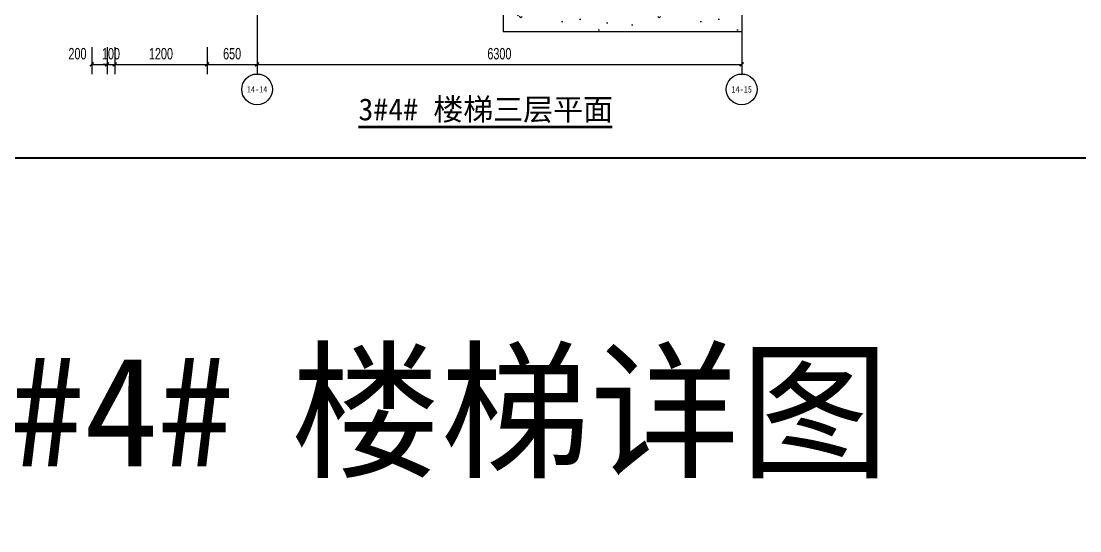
# Model space of a CAD drawing. Extents: x -26219 to 315419, y -160410 to -120810.
# Drawn here: x 92347 to 106110, y -160410 to -153785 of the extents above; entities that cross this region are included whole.
import ezdxf
from ezdxf.enums import TextEntityAlignment as Align
from ezdxf.xclip import XClip

# ---------------------------------------------------------------- set-up
doc = ezdxf.new("R2010")
doc.units = 0
doc.header["$LTSCALE"] = 1000
doc.header["$MEASUREMENT"] = 0
doc.header["$XCLIPFRAME"] = 0
doc.linetypes.add('104-14# 核心筒$2$DOTE', pattern=[2.42, 2, -0.2, 0.02, -0.2])
for name, color, linetype in [('01-标注_尺寸', 124, 'Continuous'), ('01-标注_轴线坐标', 132, 'Continuous'), ('02-TEXT_标注', 130, 'Continuous'), ('02-TEXT_轴号', 7, 'Continuous'), ('104-14# 核心筒$0$A_STR-砌块墙', 121, 'Continuous'), ('104-14# 核心筒$2$05-填充_天正', 26, 'Continuous'), ('104-14# 核心筒$2$A_AXIS-轴线', 36, '104-14# 核心筒$2$DOTE'), ('DIM_SYMB', 3, 'Continuous'), ('建-标注-文本', 254, 'Continuous')]:
    doc.layers.add(name, color=color, linetype=linetype)
doc.styles.add('_TCH_AXIS', font='STXIHEI_0.TTF', dxfattribs={"width": 0.75, "height": 750})
doc.styles.add('_TCH_DIM_T3', font='ros.shx', dxfattribs={"width": 0.705882, "bigfont": 'jd.shx'})
doc.styles.get("Standard").update_dxf_attribs({"font": 'STXIHEI_0.TTF'})
doc.dimstyles.new('_TCH_ARCH&&50', dxfattribs={"dimtxt": 148.75, "dimasz": 50, "dimexe": 125, "dimexo": 150, "dimgap": 63.125, "dimtad": 1, "dimdec": 0, "dimzin": 0, "dimdsep": 46, "dimtxsty": '_TCH_DIM_T3', "dimblk": 'ARCHTICK', "dimcen": 0.09, "dimclrt": 7, "dimazin": 2, "dimtfac": 1, "dimtdec": 0, "dimtix": 1, "dimtmove": 2, "dimatfit": 3, "dimfxl": 0, "dimtolj": 1, "dimtzin": 0, "dimarcsym": 0})
pattern_1 = [(0, (531, -549), (900, 1800), [0, -1800]), (0, (-522, -792), (900, 1800), [0, -1800]), (0, (63, -810), (900, 1800), [0, -1800]), (0, (702, -279), (900, 1800), [0, -1800]), (0, (-45, -900), (900, 1800), [0, -1800]), (0, (882, 855), (900, 1800), [0, -1800]), (0, (333, 711), (900, 1800), [0, -1800]), (0, (621, 486), (900, 1800), [0, -1800]), (0, (-846, 450), (900, 1800), [0, -1800]), (0, (36, 369), (900, 1800), [0, -1800]), (0, (-306, -90), (900, 1800), [0, -1800]), (0, (-288, -765), (900, 1800), [0, -1800]), (0, (387, -837), (900, 1800), [0, -1800]), (0, (882, -45), (900, 1800), [0, -1800]), (0, (-801, -324), (900, 1800), [0, -1800]), (0, (-648, -18), (900, 1800), [0, -1800]), (0, (54, -144), (900, 1800), [0, -1800]), (0, (-198, -405), (900, 1800), [0, -1800]), (0, (-342, 189), (900, 1800), [0, -1800]), (0, (-117, 864), (900, 1800), [0, -1800]), (0, (-729, -702), (900, 1800), [0, -1800]), (0, (261, 495), (900, 1800), [0, -1800]), (0, (-576, 522), (900, 1800), [0, -1800]), (0, (-720, 756), (900, 1800), [0, -1800]), (130.601294, (771.43, 291.43), (-4499.99995, 5400.000024), [79.025, -33111.333]), (18.43495, (642.86, 325.71), (4500, 1800), [81.316, -11302.884]), (90, (642.9, 248.6), (900, 1800), [77.143, -3522.857]), (161.56505, (720, 222.86), (-4500.00002, 1799.99987), [81.316, -11302.884]), (53.1301, (720, 222.86), (900, 1800), [85.714, -8914.285]), (135, (788.6, -694.3), (-900.0001, 1799.9999), [72.731, -5018.438]), (45, (685.7, -694.3), (900, 1800), [72.731, -5018.438]), (135, (737.14, -745.7), (-900.0001, 1799.9999), [72.731, -5018.438]), (45, (737.14, -745.7), (900, 1800), [72.731, -5018.438]), (116.56505, (-77.1, 514.3), (-0.0002, 3600), [95.831, -1916.63]), (180, (-120, 600), (-900, 1800), [102.857, -1697.143]), (63.43495, (-265.7, 514.3), (8e-06, 3600), [95.831, -1916.63]), (116.56505, (-222.9, 428.6), (-0.0002, 3600), [95.831, -1916.63]), (0, (-222.9, 428.6), (900, 1800), [102.857, -1697.143]), (63.43495, (-120, 428.6), (8e-06, 3600), [95.831, -1916.63]), (107.102728, (600, -94.286), (-2699.999897, 9000.000015), [116.584, -48848.707]), (143.972626, (565.71, 17.14), (-17099.99978, 12599.999986), [116.584, -24366.06]), (180, (471.4, 85.7), (-900, 1800), [111.429, -1688.571]), (36.02737, (265.71, 17.14), (17099.99987, 12599.999864), [116.584, -24366.06]), (71.56505, (231.43, -85.7), (2700, 9000), [108.421, -11275.778]), (107.102728, (265.714, -197.14), (-2699.999897, 9000.000015), [116.584, -48848.707]), (143.972626, (360, -265.71), (-17099.99978, 12599.999986), [116.584, -24366.06]), (0, (360, -265.7), (900, 1800), [111.429, -1688.571]), (36.02737, (471.43, -265.71), (17099.99987, 12599.999864), [116.584, -24366.06]), (71.56505, (565.71, -197.14), (2700, 9000), [108.421, -11275.778]), (150.25512, (617.14, 745.71), (-2700, 1799.99998), [69.105, -14442.959]), (90, (557.1, 711.4), (900, 1800), [68.571, -3531.428]), (29.74488, (557.14, 711.43), (2700, 1800), [69.105, -14442.959]), (116.56505, (197.1, -531.4), (-0.0002, 3600), [95.831, -1916.63]), (168.69007, (154.29, -445.71), (-8100, 1799.99995), [87.412, -18269.056]), (41.185925, (0, -488.57), (22499.999864, 19799.999827), [91.116, -38177.406]), (90, (0, -574.3), (900, 1800), [85.714, -3514.285]), (138.814074, (68.57, -634.286), (-22499.9996, 19800.000126), [91.116, -38177.406]), (16.699244, (68.57, -634.286), (29699.999777, 8999.999906), [89.488, -37495.613]), (60.945396, (154.29, -608.57), (899.999998, 1799.999984), [88.248, -36976.018]), (109.983106, (-557.14, 222.86), (-4500.000017, 12599.999967), [100.326, -42036.592]), (155.556045, (-591.43, 317.14), (-11700.000045, 5399.999888), [103.569, -43395.394]), (24.443955, (-780, 317.14), (11700.000006, 5399.999974), [103.569, -43395.394]), (70.016893, (-814.286, 222.86), (4500.000014, 12599.99997), [100.326, -42036.592]), (109.983106, (-780, 128.57), (-4500.000017, 12599.999967), [100.326, -42036.592]), (160.01689, (-685.71, 94.29), (-4500, 1799.99992), [100.326, -20968.132]), (19.98311, (-685.71, 94.29), (4499.99998, 1800), [100.326, -20968.132]), (70.016893, (-591.43, 128.57), (4500.000014, 12599.99997), [100.326, -42036.592]), (122.00538, (111.43, 60), (-900.00012, 1799.9999), [80.863, -16900.302]), (18.43495, (-8.57, 102.86), (4500, 1800), [81.316, -11302.884]), (90, (-8.6, 25.7), (900, 1800), [77.143, -3522.857]), (161.56505, (68.57, 0), (-4500.00002, 1799.99987), [81.316, -11302.884]), (54.46232, (68.57, 0), (6299.99999, 8999.999987), [73.734, -30894.635]), (116.56505, (-411.4, -377.1), (-0.0002, 3600), [95.831, -1916.63]), (180, (-454.3, -291.4), (-900, 1800), [94.286, -1705.714]), (59.03624, (-600, -377.14), (900, 1799.99999), [99.959, -20891.466]), (120.963756, (-548.57, -462.86), (-900.00012, 1799.99992), [99.959, -20891.466]), (0, (-548.6, -462.9), (900, 1800), [94.286, -1705.714]), (63.43495, (-454.3, -462.9), (8e-06, 3600), [95.831, -1916.63])]

# ---------------------------------------------------------------- blocks, each defined once
blk = doc.blocks.new('104-14# 核心筒')
at = {"layer": '104-14# 核心筒$2$05-填充_天正'}
h = blk.add_hatch(dxfattribs=at)
h.set_pattern_fill('加气混凝土', color=256, scale=150, style=0)
h.set_pattern_definition(pattern_1)
h.paths.add_polyline_path([(112900, 190100), (112800, 189900), (112800, 188900), (113000, 189100), (113000, 190100)])
h = blk.add_hatch(dxfattribs=at)
h.set_pattern_fill('加气混凝土', color=256, scale=150, style=0)
h.set_pattern_definition(pattern_1)
h.paths.add_polyline_path([(115900, 189500), (115700, 189500), (115700, 189100), (115900, 188900)])
h = blk.add_hatch(dxfattribs=at)
h.set_pattern_fill('加气混凝土', color=256, scale=150, style=0)
h.set_pattern_definition(pattern_1)
h.paths.add_polyline_path([(115900, 188900), (115700, 189100), (113000, 189100), (112800, 188900)])
at = {"layer": '104-14# 核心筒$0$A_STR-砌块墙'}
for p, q in [((112800, 189900), (112800, 188900)), ((115900, 189500), (115900, 188900)), ((115900, 188900), (112800, 188900))]:
    blk.add_line(p, q, dxfattribs=at)
at = {"layer": '104-14# 核心筒$2$A_AXIS-轴线'}
for p, q in [((109600, 228733.6), (109600, 169654.9)), ((115900, 228733.6), (115900, 169654.9)), ((109600, 54018.4), (109600, -8545.1)), ((115900, 54018.4), (115900, -8545.1))]:
    blk.add_line(p, q, dxfattribs=at)
blk = doc.blocks.new('图框-A1+3-4')
for points, const_width in [([(0, 0), (1471, 0), (1471, 594), (0, 594)], 0.05), ([(1396, 584), (25, 584), (25, 10), (1396, 10)], 0.5)]:
    blk.add_lwpolyline(points, close=True, dxfattribs=dict(const_width=const_width))
blk = doc.blocks.new('_ArchTick')
at = {"color": 0, "linetype": 'ByBlock', "const_width": 0.4}
blk.add_lwpolyline([(-0.5, -0.5), (0.5, 0.5)], dxfattribs=at)
blk = doc.blocks.new('*D549')
at = {"layer": '01-标注_尺寸', "color": 0, "lineweight": -2, "transparency": 16777216}
for p, q in [((95414, -153997), (95414, -154472)), ((101714, -153997), (101714, -154472)), ((95414, -154347), (101714, -154347))]:
    blk.add_line(p, q, dxfattribs=at)
at = {"layer": 'Defpoints', "color": 0, "transparency": 16777216}
for p in [(95414, -153847), (101714, -153847), (101714, -154347)]:
    blk.add_point(p, dxfattribs=at)
at = {"layer": '01-标注_尺寸', "color": 0, "lineweight": -2, "transparency": 16777216, "xscale": 50, "yscale": 50, "zscale": 50, "rotation": 180}
blk.add_blockref('_ArchTick', (95414, -154347), dxfattribs=at)
at = {"layer": '01-标注_尺寸', "color": 0, "lineweight": -2, "transparency": 16777216, "xscale": 50, "yscale": 50, "zscale": 50}
blk.add_blockref('_ArchTick', (101714, -154347), dxfattribs=at)
at = {"layer": '01-标注_尺寸', "color": 7, "transparency": 16777216, "insert": (98564, -154209), "char_height": 148.8, "attachment_point": 5, "style": '_TCH_DIM_T3'}
blk.add_mtext('\\A1;6300', dxfattribs=at)
blk = doc.blocks.new('*D950')
at = {"layer": '01-标注_尺寸', "color": 0, "lineweight": -2, "transparency": 16777216}
for p, q in [((94764, -154122), (94764, -154472)), ((95414, -154122), (95414, -154472)), ((94764, -154347), (95414, -154347))]:
    blk.add_line(p, q, dxfattribs=at)
at = {"layer": 'Defpoints', "color": 0, "transparency": 16777216}
for p in [(94764, -153972), (95414, -153972), (95414, -154347)]:
    blk.add_point(p, dxfattribs=at)
at = {"layer": '01-标注_尺寸', "color": 0, "lineweight": -2, "transparency": 16777216, "xscale": 50, "yscale": 50, "zscale": 50, "rotation": 180}
blk.add_blockref('_ArchTick', (94764, -154347), dxfattribs=at)
at = {"layer": '01-标注_尺寸', "color": 0, "lineweight": -2, "transparency": 16777216, "xscale": 50, "yscale": 50, "zscale": 50}
blk.add_blockref('_ArchTick', (95414, -154347), dxfattribs=at)
at = {"layer": '01-标注_尺寸', "color": 7, "transparency": 16777216, "insert": (95089, -154209), "char_height": 148.8, "attachment_point": 5, "style": '_TCH_DIM_T3'}
blk.add_mtext('\\A1;650', dxfattribs=at)
blk = doc.blocks.new('*D951')
at = {"layer": '01-标注_尺寸', "color": 0, "lineweight": -2, "transparency": 16777216}
for p, q in [((93564, -154122), (93564, -154472)), ((94764, -154122), (94764, -154472)), ((93564, -154347), (94764, -154347))]:
    blk.add_line(p, q, dxfattribs=at)
at = {"layer": 'Defpoints', "color": 0, "transparency": 16777216}
for p in [(93564, -153972), (94764, -153972), (94764, -154347)]:
    blk.add_point(p, dxfattribs=at)
at = {"layer": '01-标注_尺寸', "color": 0, "lineweight": -2, "transparency": 16777216, "xscale": 50, "yscale": 50, "zscale": 50, "rotation": 180}
blk.add_blockref('_ArchTick', (93564, -154347), dxfattribs=at)
at = {"layer": '01-标注_尺寸', "color": 0, "lineweight": -2, "transparency": 16777216, "xscale": 50, "yscale": 50, "zscale": 50}
blk.add_blockref('_ArchTick', (94764, -154347), dxfattribs=at)
at = {"layer": '01-标注_尺寸', "color": 7, "transparency": 16777216, "insert": (94164, -154209), "char_height": 148.8, "attachment_point": 5, "style": '_TCH_DIM_T3'}
blk.add_mtext('\\A1;1200', dxfattribs=at)
blk = doc.blocks.new('*D952')
at = {"layer": '01-标注_尺寸', "color": 0, "lineweight": -2, "transparency": 16777216}
for p, q in [((93464, -154122), (93464, -154472)), ((93564, -154122), (93564, -154472)), ((93464, -154347), (93414, -154347)), ((93464, -154347), (93564, -154347)), ((93564, -154347), (93614, -154347))]:
    blk.add_line(p, q, dxfattribs=at)
at = {"layer": 'Defpoints', "color": 0, "transparency": 16777216}
for p in [(93464, -153972), (93564, -153972), (93564, -154347)]:
    blk.add_point(p, dxfattribs=at)
at = {"layer": '01-标注_尺寸', "color": 0, "lineweight": -2, "transparency": 16777216, "xscale": 50, "yscale": 50, "zscale": 50}
blk.add_blockref('_ArchTick', (93464, -154347), dxfattribs=at)
at = {"layer": '01-标注_尺寸', "color": 0, "lineweight": -2, "transparency": 16777216, "xscale": 50, "yscale": 50, "zscale": 50, "rotation": 180}
blk.add_blockref('_ArchTick', (93564, -154347), dxfattribs=at)
at = {"layer": '01-标注_尺寸', "color": 7, "transparency": 16777216, "insert": (93514, -154209), "char_height": 148.8, "attachment_point": 5, "style": '_TCH_DIM_T3'}
blk.add_mtext('\\A1;100', dxfattribs=at)
blk = doc.blocks.new('*D953')
at = {"layer": '01-标注_尺寸', "color": 0, "lineweight": -2, "transparency": 16777216}
for p, q in [((93264, -154122), (93264, -154472)), ((93464, -154122), (93464, -154472)), ((93264, -154347), (93464, -154347))]:
    blk.add_line(p, q, dxfattribs=at)
at = {"layer": 'Defpoints', "color": 0, "transparency": 16777216}
for p in [(93264, -153972), (93464, -153972), (93464, -154347)]:
    blk.add_point(p, dxfattribs=at)
at = {"layer": '01-标注_尺寸', "color": 0, "lineweight": -2, "transparency": 16777216, "xscale": 50, "yscale": 50, "zscale": 50, "rotation": 180}
blk.add_blockref('_ArchTick', (93264, -154347), dxfattribs=at)
at = {"layer": '01-标注_尺寸', "color": 0, "lineweight": -2, "transparency": 16777216, "xscale": 50, "yscale": 50, "zscale": 50}
blk.add_blockref('_ArchTick', (93464, -154347), dxfattribs=at)
at = {"layer": '01-标注_尺寸', "color": 7, "transparency": 16777216, "insert": (93079, -154209), "char_height": 148.8, "attachment_point": 5, "style": '_TCH_DIM_T3'}
blk.add_mtext('\\A1;200', dxfattribs=at)

msp = doc.modelspace()

# ---------------------------------------------------------------- linework, layer by layer
at = {"layer": '01-标注_轴线坐标'}
for p, q in [((95413.9, -153472), (95413.9, -154472)), ((101713.9, -153472), (101713.9, -154472))]:
    msp.add_line(p, q, dxfattribs=at)
for centre in [(95413.9, -154672), (101713.9, -154672)]:
    msp.add_circle(centre, 200, dxfattribs=at)
at = {"layer": 'DIM_SYMB', "const_width": 35}
msp.add_lwpolyline([(96731.4, -155159.8), (100033.5, -155159.8)], dxfattribs=at)

# ---------------------------------------------------------------- block references
at = {"xscale": 50, "yscale": 50, "zscale": 50}
msp.add_blockref('图框-A1+3-4', (63167.6, -156062.5), dxfattribs=at)
ref = msp.add_blockref('104-14# 核心筒', (-14186.1, -150168.8))
XClip(ref).set_block_clipping_path([(106607.1139184716, 10499.9999999845), (118350.0977260475, 23000.0000000241)])
ref = msp.add_blockref('104-14# 核心筒', (-14186.1, -342823.7))
XClip(ref).set_block_clipping_path([(106600, 188399.9997829867), (117200.2008833432, 201506.2882948874)])

# ---------------------------------------------------------------- texts
at = {"layer": '02-TEXT_标注', "color": 0}
for s, height, p in [('楼梯详图', 1427.13, (95853.8, -159571.3)), ('302-14-3#4#', 1427.129, (84425.3, -159571.3))]:
    msp.add_text(s, height=height, dxfattribs=at).set_placement(p)
at = {"layer": '02-TEXT_轴号', "style": '_TCH_AXIS'}
for s, height, width, p, p2 in [('14-14', 80.72, 0.94898, (95279.8, -154712.3), (95547.9, -154712.3)), ('14-15', 81.53, 0.938776, (101579.9, -154712.7), (101847.8, -154712.7))]:
    msp.add_text(s, height=height, dxfattribs=dict(at, width=width)).set_placement(p, p2, align=Align.FIT)
at = {"layer": '建-标注-文本'}
for s, p in [('3#4#', (96731.4, -155074.1)), ('楼梯三层平面', (97705, -155074.1))]:
    msp.add_text(s, height=285.43, dxfattribs=at).set_placement(p)

# ---------------------------------------------------------------- dimensions: what is measured, and where the dimension line sits
at = {"layer": '01-标注_尺寸'}
for p1, p2, distance, picture, middle in [((95413.9, -153847), (101713.9, -153847), -500, '*D549', (98563.9, -154209.5)), ((93463.9, -153972), (93563.9, -153972), -375, '*D952', (93513.9, -154209.5)), ((93563.9, -153972), (94763.9, -153972), -375, '*D951', (94163.9, -154209.5)), ((94763.9, -153972), (95413.9, -153972), -375, '*D950', (95088.9, -154209.5))]:
    dim = msp.add_aligned_dim(p1=p1, p2=p2, distance=distance, dimstyle='_TCH_ARCH&&50', dxfattribs=at)
    dim.commit()
    dim.dimension.update_dxf_attribs({"geometry": picture, "text_midpoint": middle})
dim = msp.add_linear_dim(base=(93463.9, -154347), p1=(93263.9, -153972), p2=(93463.9, -153972), angle=360, dimstyle='_TCH_ARCH&&50', dxfattribs=at)
dim.commit()
dim.dimension.update_dxf_attribs({"geometry": '*D953', "text_midpoint": (93078.9, -154209.5), "dimtype": 161})

doc.saveas('drawing.dxf')
